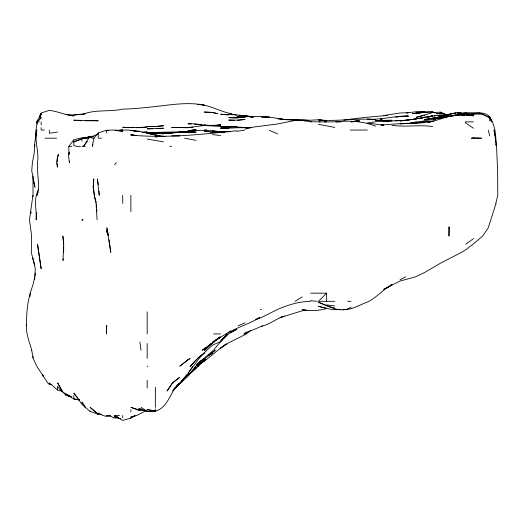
<?xml version="1.0" encoding="UTF-8"?>
<svg xmlns="http://www.w3.org/2000/svg" width="524" height="524" viewBox="0 0 524 524"><rect width="100%" height="100%" fill="white"/><g stroke="black" fill="none" stroke-linecap="round" stroke-linejoin="round"><path stroke-width="0.79" d="M63.666 246.673L63.594 252.378L63.666 247.485M69.43 161.032L69.397 162.663L68.421 154.501L69.207 152.281M26.285 325.784C26.626 314.832 27.091 303.71 30.307 293.165M36.418 212.417L36.169 219.752C36.863 209.855 33.222 199.303 38.39 190.094M30.084 296.427L30.202 293.165L32.999 284.676L34.781 276.849L35.304 268.694L31.309 252.378L31.636 236.069L29.488 219.752L32.92 195.288M106.739 325.784L106.405 333.945L106.405 325.784L106.739 325.784L106.405 325.784M34.767 279.299L34.853 277.668M63.699 244.223L62.873 236.069L63.718 244.223L63.004 260.533L63.122 258.902M57.142 161.896L57.404 158.844M34.388 146.347L36.392 130.037M34.99 276.109L35.337 273.142M26.501 324.304C25.696 333.199 29.41 341.805 31.761 350.255M39.595 117.428L40.394 113.721L41.147 113.721L39.804 117.428M495.815 203.443L497.767 195.288L497.623 170.817L496.549 146.347L494.086 130.037L494.761 135.225M34.898 144.866L34.001 154.501L32.39 162.663L31.748 170.817L34.957 187.127L32.999 178.972M92.931 144.12L92.322 146.347L93.835 138.192L98.25 132.985L106.405 130.247L114.56 130.044L122.714 131.236L115.3 130.463M57.66 157.364L58.452 154.501L57.463 156.761L56.664 162.663L57.463 167.163L57.142 163.409M69.365 153.021L68.939 154.501L68.814 146.347L73.779 139.921L80.034 138.192L86.015 137.963M38.036 192.321L37.139 195.288C40.328 184.507 36.693 173.562 37.512 162.663C39.385 151.632 34.06 140.864 36.837 130.037L35.73 138.192L36.018 130.037L37.243 121.876L41.147 117.402L38.756 120.599M496.045 203.443L488.198 227.914L482.617 236.069L473.034 244.223L465.286 250.099L461.415 252.378L440.815 263.009L424.499 272.572L415.506 276.849L400.028 281.074L392.103 285.004M39.804 117.468L41.147 113.793L36.647 121.876L37.171 124.103M192.498 366.571L187.972 373.573L199.12 358.409L206.862 350.255L212.443 345.139L220.591 341.609L226.984 333.945M87.331 141.329L83.513 146.347L88.72 138.192L97.51 134.236M196.127 359.778L190.035 366.571L197.83 358.409L204.275 352.966L197.358 358.409M201.491 360.171L196.127 366.034L203.843 358.409M210.818 343.849L204.275 350.72L210.786 344.268M114.56 164.687L116.439 162.663M227.947 333.945L220.591 341.714L213.451 350.255L196.127 365.13L201.465 360.479M208.545 346.181L210.772 343.849M183.086 379.212L187.454 374.726L180.898 381.714L187.055 374.726L180.61 382.88L174.02 388.887L179.811 383.686L172.468 391.035M226.191 335.635L220.591 341.288L228.746 333.723L236.9 329.295L230.789 332.295M178.73 383.968L177.112 385.599L179.811 382.88C170.038 391.042 168.767 407.371 155.346 411.242L147.185 409.572L147.185 411.556L154.528 411.045L147.185 411.55L139.03 408.7L139.03 410.528L140.511 410.004M326.629 301.32L326.629 293.165L318.468 301.32L334.784 301.32M183.308 379.212L187.972 374.726L183.308 379.16M210.694 344.268L204.275 350.255L212.443 342.886L211.185 343.744M221.161 340.253L226.25 335.524M190.212 373.081L196.127 367.606L188.994 374.726L195.701 366.571L187.972 376.304L173.981 389.031M220.008 337.076L212.443 343.397L202.218 350.255L206.161 347.288M188.64 374.726L196.127 368.569L203.305 359.667L197.921 366.571L204.275 358.986L197.162 366.571L204.275 359.241L215.266 350.255L211.185 353.379M246.195 333.945L245.062 333.172L243.758 333.945L246.195 333.945L250.662 330.389M215.423 340.593L219.949 337.083M226.237 344.013C216.563 350.674 208.198 359.038 198.164 365.208L206.364 359.346L200.201 363.584M226.237 343.941L220.591 348.093L228.746 342.788L245.062 334.62M465.771 244.223L473.441 238.669M229.374 331.725L230.632 330.821M208.67 355.279L209.928 354.381M211.185 353.484L212.443 352.593M207.419 346.403L209.299 345.074M217.316 338.877L212.731 342.1L228.746 332.131M218.626 337.96L219.936 337.037M216.785 339.526L219.962 337.384M245.743 332.72L247.105 331.816M216.517 339.526L219.916 337.384M295.104 301.32L302.158 296.872M215.836 340.037L220.591 337.142L217.198 339.074M334.784 308.119L326.629 305.702L318.468 302.315C328.443 305.8 340.842 314.072 351.1 307.169M390.563 285.004L391.873 284.257M120.487 418.768L114.56 416.796L114.56 415.506L122.714 420.425L130.876 418.132L134.956 415.879M262.707 325.784L245.062 333.225M400.028 279.862L405.707 276.849M391.873 285.108L383.719 289.418L391.873 285.004C382.73 289.32 376.704 297.789 367.403 302.047C359.425 304.955 351.715 310.018 342.938 309.677L347.104 309.474M145.823 410.77L136.698 415.506L130.876 417.15L130.876 418.132M228.746 332.432C238.656 326.74 249.869 323.773 259.504 317.629L256.714 318.88M238.184 325.784L245.062 322.836M284.355 316.096C276.272 318.638 269.716 324.448 261.371 326.308M421.532 118.286L424.499 117.127L420.051 118.594M139.03 410.528L140.511 409.951M283.674 316.293L280.065 317.629L302.158 310.817L306.848 310.012M81.934 138.945L73.779 141.952L81.934 138.585L81.934 141.133M467.415 115.503L472.393 113.721M255.417 319.679L261.371 317.596L277.687 309.317C288.089 305.119 298.929 301.235 310.313 301.569M130.876 417.15L134.956 415.742M442.295 117.631L448.97 115.411L441.555 117.664M41.147 113.014L49.315 110.374C57.706 111.278 65.369 115.097 73.779 115.922L65.618 114.461L73.779 115.018L85.216 113.721L82.589 114.442M82.635 114.396C95.401 109.13 109.49 112.136 122.714 109.136C136.404 108.815 149.916 107.119 163.501 105.599L163.848 105.566C177.256 103.909 190.919 102.455 204.275 105.114L200.574 104.689M467.506 115.568C474.692 113.086 483.737 110.577 489.757 116.865L491.512 121.162M420.451 121.876L424.499 120.638L440.815 117.998L460.773 113.721L465.286 112.968L470.179 113.341M458.644 115.057C465.253 112.634 472.471 112.234 479.368 113.446M428.206 117.009L432.654 115.758L427.466 117.035M440.815 117.094L451.858 113.721L440.815 116.957L424.499 119.524L432.654 118.339M90.089 137.452L92.316 136.836M90.089 137.249L86.506 138.192L93.803 136.437M458.67 115.103L464.094 113.721L457.897 114.959M326.629 308.59C318.671 310.732 310.26 311.249 302.158 309.677L304.503 309.618M441.555 117.71L448.97 115.876L433.394 119.197L455.638 115.287M245.062 129.048L253.216 127.109L277.687 123.965L294.003 120.644L302.158 120.396L311.217 121.876M397.068 117.055L400.028 116.348L395.581 117.173M471.954 114.946L473.441 114.599L467.506 115.457M424.499 115.273L416.344 117.324L432.654 112.614L440.815 112.097L446.92 115.057M408.93 123.474L416.344 121.882L434.141 120.959M400.028 120.808L416.344 118.928L400.028 120.887C416.488 119.93 432.424 114.422 448.97 114.73L440.815 116.4L450.85 113.721L455.553 113.105M427.649 122.361C440.252 120.212 452.238 113.315 465.286 115.26L461.205 115.116M433.394 118.195L440.815 116.688L432.654 118.123L440.075 117.186M449.71 116.603L451.19 116.308M452.677 116.007L456.384 115.26M83.447 138.192L90.089 136.862L83.565 138.192L90.089 136.404L93.357 136.194M343.679 120.193C358.285 117.861 373.062 116.695 387.799 115.431M351.571 121.876L359.254 120.389L351.1 121.876M428.259 122.302L430.518 121.876L408.189 123.54L411.451 123.474M422.279 112.621L416.344 113.721L424.499 111.743L432.654 111.723L434.763 112.922M433.394 119.236L440.075 118.024L437.108 118.725L438.588 118.463M216.89 125.439L220.591 124.778L213.923 125.511M382.238 125.013C396.268 123.651 410.39 123.206 424.499 122.629L417.975 122.865M432.654 115.942L416.344 118.824M405.222 116.531L408.189 116.02C394.454 115.752 381.138 120.055 367.403 119.158L375.557 119.649C356.562 117.867 337.535 121.653 318.468 119.937L326.629 120.69L318.468 119.786L302.158 120.644L294.003 119.767L282.58 119.538M424.499 111.671L412.617 113.721L424.499 111.671L416.344 112.339L422.056 112.319M428.206 117.121L429.687 116.865M236.9 131.354L244.675 130.037M367.403 123.225L375.557 121.692L400.028 120.585L395.135 120.795M434.141 116.112L435.621 115.87M437.848 115.503L440.075 115.142M419.311 118.738L420.792 118.509M473.441 113.911L466.026 115.051L479.964 113.171M433.394 119.256L435.621 118.915M383.719 115.542L400.028 113.014L408.189 112.706L406.696 112.935L416.344 111.723L422.056 112.123M455.546 113.132L451.596 113.721L457.125 112.549L462.456 113.459M382.238 124.967L383.719 124.745L381.498 124.974M236.9 130.758C201.72 134.321 166.252 138.441 130.876 135.074L134.583 135.493M110.027 415.82L106.405 416.338L102.822 415.506L98.25 412.873L98.25 414.346L101.512 414.294M57.463 132.1L49.315 133.253L49.315 130.037M189.452 131.74L190.933 131.557M193.159 131.269L194.64 131.079M448.97 114.671L440.815 115.712L446.52 115.332M335.825 121.876C349.076 120.435 363.119 121.11 375.557 126.166M237.647 120.265L245.062 119.485L236.9 120.153L228.746 120.088L234.457 120.265M168.689 132.808L176.549 132.507L147.185 133.162M400.028 124.083L408.189 123.245M143.478 132.31L147.185 131.963L142.292 132.297M167.949 132.834L171.656 132.5M194.496 131.033L187.972 131.616L155.346 132.428L163.501 132.507L145.554 132.821M410.639 123.422L415.532 122.996M73.779 115.005L81.934 114.311M182.031 132.317L185.745 132.002M351.912 121.81L359.254 121.188L351.1 121.614M182.778 132.284L185.745 132.048M115.306 130.266L128.269 130.037L139.03 131.655L130.876 130.43L139.03 131.229L159.794 135.971L147.185 133.286M182.254 132.317L185.522 132.061M324.31 121.876L341.307 121.823M156.977 128.662L163.501 128.203L147.185 128.819L152.897 128.786M382.088 119.086L380.457 119.197L382.088 119.105M190.415 127.581L192.865 127.417L187.972 127.391L192.865 127.28M222.222 126.716L228.746 126.585L222.222 126.828L228.746 126.978L236.9 126.435L220.591 127.09L222.222 127.096M161.87 133.882L176.549 132.651L147.185 132.801M468.548 115.568L473.441 115.254L467.729 115.287M337.345 121.83L341.34 121.594M215.705 125.491L220.591 125.216L204.275 125.446L194.496 124.064M214.886 132.33L224.672 132.375M381.276 124.981L383.719 124.863M383.719 121.299L391.873 120.939M340.292 309.474C332.864 310.404 325.548 308.236 318.468 306.291L326.629 308.256M479.964 113.092L473.441 113.335L475.884 113.453M118.64 417.877L114.56 418.028L108.959 415.506L106.405 415.506M217.329 131.779L220.591 131.675L212.443 131.079L220.591 131.924C196.114 127.28 171.734 135.539 147.185 133.227M228.746 128.38L220.591 128.59L236.9 127.751L251.586 127.666M413.901 123.395L416.344 123.33L413.082 123.395M85.196 120.782L98.25 120.756L73.779 120.186L75.41 120.317M214.886 131.609L230.233 131.747M108.036 130.378L106.405 130.397L108.036 130.391M144.735 410.233L139.03 410.305L130.876 407.351L138.29 409.709M381.276 125.21L383.719 125.19L367.403 123.042M212.443 132.1L224.298 132.434L212.443 132.1L204.275 131.072L208.729 131.819M163.501 132.71L155.346 132.788L171.656 132.795L163.501 132.886L167.575 132.998M426.949 112.463L424.499 112.477L432.654 112.129L435.647 112.837M249.955 117.114L253.216 117.088L250.996 116.898M298.077 120.337L305.865 120.789M222.222 126.795L236.9 126.952L245.062 127.568M121.588 130.037L122.714 130.031L120.507 130.037M230.01 113.721L236.2 115.084M443.108 113.721L444.195 113.721L440.815 113.118L436.361 113.721L440.815 113.145L443.415 113.721L440.815 113.086L442.145 113.512M481.595 113.721L473.441 113.721L473.441 113.361M36.647 121.876L39.254 121.876M319.195 121.876L326.629 121.876M473.441 121.876L465.286 121.876L465.286 122.649L473.441 128.256M187.972 127.745L171.656 127.404L187.972 127.587L204.275 125.478L228.746 126.978M44.422 130.037L41.147 130.037L41.147 127.712M350.176 130.037L367.403 130.037M44.848 138.192L56.566 138.192M91.995 138.192L94.006 138.192M101.473 138.192L98.25 138.192L98.25 132.985M68.814 146.347L71.958 146.347M80.447 146.347L76.452 146.347L73.779 145.508L73.779 139.921M81.934 146.347L85.432 146.347M169.842 146.347L171.656 146.347M310.601 293.165L326.629 293.165M347.7 301.32L351.1 301.32M260.323 309.474L261.371 309.474M213.543 333.945L220.591 333.945M51.758 384.446L49.315 384.302L49.315 382.88L57.463 390.013L61.432 391.035L64.426 393.092M85.242 407.351L81.934 402.104L85.242 407.351L90.089 411.399L98.25 414.314M119.518 415.506L114.56 415.506L117.959 417.17M310.313 121.751L320.079 121.876M171.656 135.86L179.811 135.945M106.405 415.787L110.485 415.84M156.977 136.849L155.346 136.816L156.977 136.856M205.912 125.491L196.127 123.965L187.972 123.788L191.234 123.926M266.271 117.121L261.371 116.963L269.533 117.14L285.842 119.682L302.158 119.511L308.826 120.265M267.902 117.173L269.533 117.219C258.725 115.306 247.76 117.749 236.9 116.243L239.868 116.57M458.755 115.031L457.125 114.972L465.286 114.632L473.441 115.804L470.991 115.653M81.934 137.91L86.015 138.048M282.58 119.334L295.484 120.219M134.137 127.601L122.714 127.299L139.03 127.666L147.185 127.011L136.581 127.725M391.873 125.315C405.504 127.319 419.03 124.535 432.654 126.546M238.531 127.483L240.169 127.574M467.729 115.45L469.36 115.555M239.35 115.313L253.216 116.839L242.095 115.666M282.58 119.459L285.842 119.682L277.687 118.666L285.842 119.636M462.017 113.466L457.125 113.086L465.286 112.929L467.677 113.407M77.041 120.455L81.122 120.789M210.216 125.485L204.275 124.981L207.989 125.55M310.313 300.704L317.262 301.32M239.127 115.378L240.614 115.522M222.818 114.468L220.591 114.252C231.569 114.487 242.35 115.11 253.216 116.78M224.298 114.612L228.746 115.038M164.981 136.495L155.346 135.041M212.443 134.609L220.591 135.513M463.059 113.472L457.125 112.811L461.696 113.42M242.095 116.819L245.062 117.147M73.779 398.98L79.674 399.786L73.779 398.98L65.618 393.773L65.618 394.736L71.559 397.172M199.087 104.518L197.607 104.348C209.489 104.748 219.883 111.592 231.457 113.721M114.56 416.796L116.787 417.052M298.451 120.572L299.931 120.749M326.629 304.889L334.784 305.911M184.592 138.192L196.127 140.353M147.185 139.096L163.501 141.873M334.784 127.417L318.468 124.306M210.216 132.068L211.696 132.317M136.063 135.487L130.876 134.596L134.583 135.421M147.185 409.572L154.606 410.862M246.549 127.836L248.029 128.098M139.03 408.7L141.997 409.251M220.591 132.055L222.078 132.33M74.401 399.196L79.674 399.976M155.346 135.192L159.794 136.043M70.812 396.694L65.618 394.952L62.002 391.035L57.607 382.88L62.349 391.035M65.618 394.736L70.812 396.616M269.533 130.391L277.687 133.974M65.618 393.773L71.061 396.648M141.192 407.351L147.185 411.556M98.25 414.235L90.089 407.351L98.25 414.346M85.386 407.351L81.934 404.351L78.331 399.196L79.36 400.166L73.779 393.164L77.67 397.991M49.315 384.302L47.71 382.88L42.175 374.726L43.702 376.474M147.185 366.027L147.755 366.571M43.584 376.474L36.955 366.571L33.169 358.409L31.715 350.255M61.367 391.035L57.463 386.457L57.463 390.013M491.512 121.227L489.757 117.337L492.01 121.876L489.757 117.684L481.595 113.839L473.441 113.721L481.595 113.859L489.757 117.684C495.678 125.636 495.809 136.024 496.195 145.534M33.464 260.533L34.774 264.987M96.233 202.703L94.235 195.288L96.069 203.443L97.084 219.752M488.204 130.037L489.757 135.899M108.199 234.582L106.863 227.914L110.813 252.378L109.012 239.776M98.25 184.599L97.385 178.972L99.233 195.288L99.01 191.208M139.928 342.1L141.035 350.255M495.442 140.412L495.639 141.899M495.933 144.12L496.13 145.607M96.482 204.255L96.665 207.517M96.757 209.148L96.894 211.598M489.757 116.865L489.757 121.051M245.062 333.172L245.062 333.945M155.346 387.269L155.346 390.819M155.346 391.035L155.346 407.351M155.346 409.041L155.346 411.242M147.185 311.787L147.185 333.945M147.185 343.456L147.185 358.409M147.185 380.326L147.185 387.983M130.876 195.288L130.876 211.598M130.876 409.624L130.876 411.988M122.714 195.288L122.714 203.443M122.714 415.506L122.714 417.779M106.405 130.921L106.405 132.945M90.089 410.921L90.089 411.399M73.779 395.391L73.779 398.129M41.147 114.605L41.147 115.162M41.147 121.876L41.147 124.83M32.999 176.018L32.999 196.919M32.999 257.939L32.999 259.531M32.999 356.425L32.999 357.964M449.16 227.914L448.97 236.069L448.97 226.846L449.16 227.914M93.796 178.972L93.298 187.127L94.353 195.288L93.187 187.127L93.796 178.972M172.396 382.88L167.051 391.035L172.684 382.88L179.811 377.254L172.396 382.88M177.708 384.629L176.608 385.795L177.754 384.629M187.972 359.7L179.811 366.224L190.068 358.409L187.972 359.7M212.443 353.261L209.037 355.213L212.443 353.261M82.89 219.752L81.934 220.1L82.89 219.752M473.441 137.825L471.318 138.192L481.595 138.192L473.441 137.825M196.127 130.43L187.972 131.812L196.127 130.456M193.081 130.037L187.972 130.784L196.127 129.644L193.081 130.037M245.062 116.806L236.9 117.966L228.746 117.645L236.9 117.782L245.062 116.806M411.897 123.238L410.416 123.402L411.897 123.232M163.501 125.734L155.346 126.566L147.185 126.618L155.346 126.566L163.501 125.734M206.613 130.037L204.275 130.194L206.613 130.037M391.873 120.297L375.557 120.461L391.873 120.297M408.189 116.158L400.028 116.518L408.189 116.158M187.972 132.009L179.811 132.061L196.127 132.205L187.972 132.009M212.443 112.431L204.275 112.051L212.443 112.45L217.801 113.721L212.443 112.431M108.258 235.387L106.405 230.639L108.239 235.387M41.147 268.694L37.532 244.223L41.147 268.694M30.864 213.229L30.837 211.598L30.903 213.229"/></g></svg>
